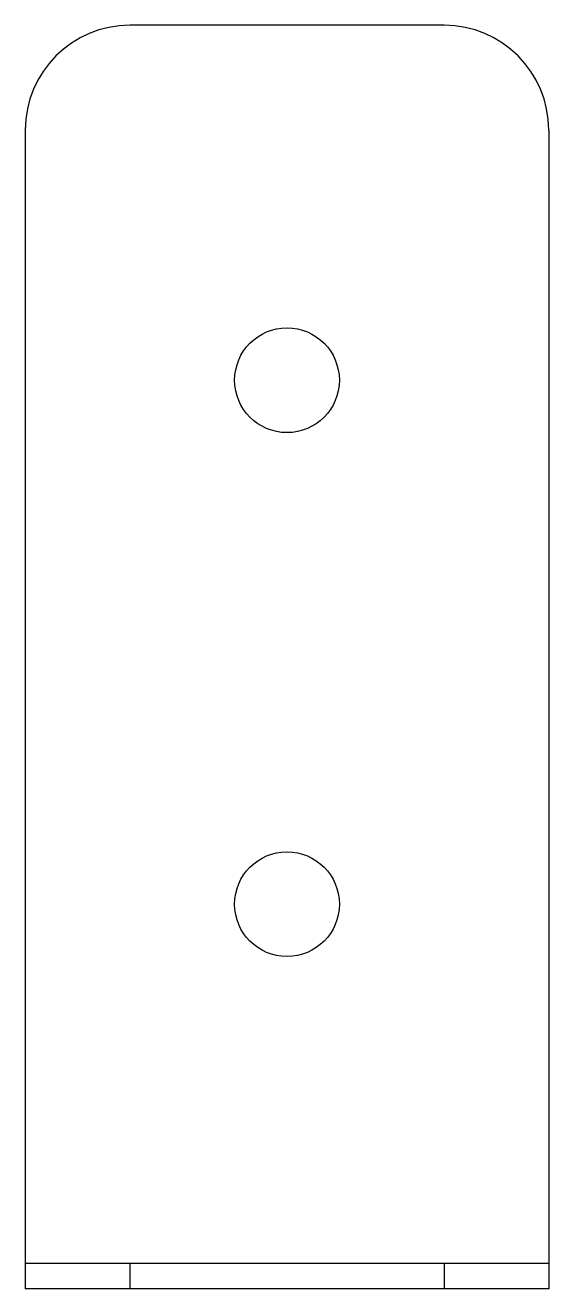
# Model space of a CAD drawing. Header units: inches. Extents: x -0.63 to 0.63, y 0 to 3.01.
import ezdxf

# ---------------------------------------------------------------- set-up
doc = ezdxf.new("R2010")
doc.units = ezdxf.units.IN
doc.header["$LTSCALE"] = 0.5
doc.header["$MEASUREMENT"] = 0
doc.layers.add('Mounting', color=4, linetype='CONTINUOUS')

msp = doc.modelspace()

# ---------------------------------------------------------------- linework, layer by layer
at = {"layer": 'Mounting', "color": 0, "ltscale": 0.5, "transparency": 16777216}
for p, q in [((0.375, 3.0145), (-0.375, 3.0145)), ((-0.625, 2.7645), (-0.625, 0)), ((0.625, 2.7645), (0.625, 0)), ((0.625, 0.1358), (0.625, 0)), ((0.625, 0.0598), (-0.625, 0.0598)), ((-0.375, 0.0598), (-0.375, 0)), ((0.375, 0.0598), (0.375, 0)), ((0.625, 0), (-0.625, 0))]:
    msp.add_line(p, q, dxfattribs=at)
for centre in [(0, 2.1675), (0, 0.9175)]:
    msp.add_circle(centre, 0.125, dxfattribs=at)
for centre, start, end in [((0.375, 2.7645), 0, 90), ((-0.375, 2.7645), 90, 180)]:
    msp.add_arc(centre, 0.25, start, end, dxfattribs=at)

doc.saveas('drawing.dxf')
